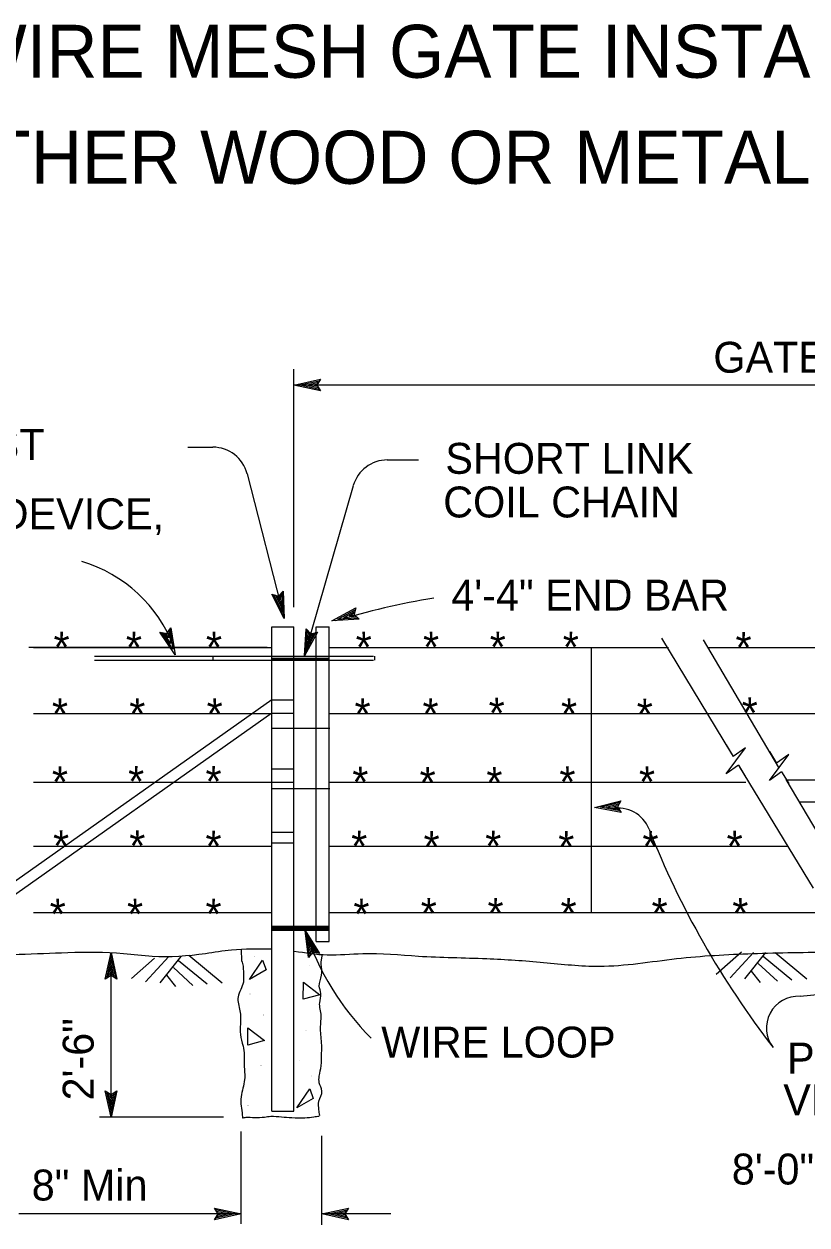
# Model space of a CAD drawing. Extents: x -894 to 866, y -472 to 714.
# Drawn here: x -587 to -409.8, y 99.3 to 371.2 of the extents above; entities that cross this region are included whole.
import ezdxf

# ---------------------------------------------------------------- set-up
doc = ezdxf.new("R2010")
doc.units = 0
for name, color, linetype in [('mc_FENCE', 7, 'Continuous'), ('mc_FENCE-anno', 7, 'Continuous'), ('rd_BASE-MATERIAL', 7, 'Continuous'), ('rd_PROFILE-OG', 7, 'Continuous')]:
    doc.layers.add(name, color=color, linetype=linetype)

msp = doc.modelspace()

# ---------------------------------------------------------------- linework, layer by layer
at = {"layer": 'mc_FENCE'}
for p, q in [((-530.93, 125.07), (-530.93, 234.76)), ((-530.93, 234.76), (-525.93, 234.76)), ((-525.93, 125.07), (-525.93, 234.76)), ((-520.93, 163.51), (-520.93, 234.76)), ((-520.93, 234.76), (-517.93, 234.76)), ((-517.93, 163.51), (-517.93, 234.76)), ((-442.77, 232.19), (-426.88, 206)), ((-433.27, 231.76), (-416.22, 202.91)), ((-585.92, 230.1), (-531.96, 230.1)), ((-585.92, 230.1), (-531.96, 230.1)), ((-585.92, 230.1), (-531.96, 230.1)), ((-585.92, 230.1), (-531.96, 230.1)), ((-585.92, 230.1), (-531.96, 230.1)), ((-585.92, 230.1), (-531.96, 230.1)), ((-585.92, 230.1), (-531.96, 230.1)), ((-585.92, 230.1), (-531.96, 230.1)), ((-584.89, 230.07), (-530.93, 230.07)), ((-517.93, 230.07), (-441.16, 230.07)), ((-458.55, 170.07), (-458.55, 230.08)), ((-432.03, 230.07), (-286.93, 230.07)), ((-571.07, 228.07), (-507.93, 228.07)), ((-571.07, 227.17), (-507.93, 227.17)), ((-544.3, 228.07), (-544.3, 227.17)), ((-530.92, 227.67), (-517.93, 227.67)), ((-530.92, 227.57), (-517.93, 227.57)), ((-530.92, 227.47), (-517.93, 227.47)), ((-530.92, 227.37), (-517.93, 227.37)), ((-530.92, 227.27), (-517.93, 227.27)), ((-507.67, 228.07), (-507.67, 227.17)), ((-530.93, 218.17), (-623.36, 152.89)), ((-530.93, 218.17), (-525.93, 218.17)), ((-530.93, 215.17), (-622.14, 150.75)), ((-584.89, 215.07), (-530.93, 215.07)), ((-530.93, 215.17), (-525.93, 215.17)), ((-517.93, 215.07), (-432.37, 215.07)), ((-491.15, 215.07), (-414.56, 215.07)), ((-423.53, 215.07), (-279.93, 215.07)), ((-530.76, 211.76), (-517.79, 211.76)), ((-428.1, 208.02), (-426.49, 205.36)), ((-418.32, 206.49), (-416.71, 203.83)), ((-530.93, 202.56), (-525.93, 202.56)), ((-425.32, 203.43), (-423.71, 200.77)), ((-425.12, 203.11), (-408.38, 175.53)), ((-415.54, 201.9), (-413.93, 199.24)), ((-584.89, 199.59), (-525.93, 199.59)), ((-517.93, 199.59), (-423.66, 199.59)), ((-414.61, 200.18), (-399.18, 174.08)), ((-414.55, 200.07), (-279.93, 200.07)), ((-530.76, 198.1), (-517.79, 198.1)), ((-525.93, 197.85), (-525.93, 197.85)), ((-525.93, 197.75), (-525.93, 197.75)), ((-525.93, 197.55), (-525.93, 197.55)), ((-411.58, 195.07), (-279.93, 195.07)), ((-530.93, 188.25), (-525.93, 188.25)), ((-584.89, 185.07), (-530.93, 185.07)), ((-530.93, 185.83), (-525.93, 185.83)), ((-517.93, 185.07), (-414.13, 185.07)), ((-584.89, 170.07), (-530.93, 170.07)), ((-517.93, 170.07), (-405.12, 170.07)), ((-530.93, 166.97), (-517.93, 166.97)), ((-530.93, 166.87), (-517.93, 166.87)), ((-530.93, 166.77), (-517.93, 166.77)), ((-530.93, 166.67), (-517.93, 166.67)), ((-530.93, 166.57), (-517.93, 166.57)), ((-530.93, 166.47), (-517.93, 166.47)), ((-530.93, 166.37), (-517.93, 166.37)), ((-530.93, 166.27), (-517.93, 166.27)), ((-530.93, 166.17), (-517.93, 166.17)), ((-530.93, 166.07), (-517.93, 166.07)), ((-520.93, 163.51), (-517.93, 163.51)), ((-537.69, 159.04), (-537.77, 161.76)), ((-519.77, 158.88), (-519.49, 160.58)), ((-530.93, 125.07), (-525.93, 125.07))]:
    msp.add_line(p, q, dxfattribs=at)
for points in [[(-425.32, 203.43), (-428.08, 201.43), (-423.73, 207.36), (-426.49, 205.36)], [(-415.54, 201.9), (-418.29, 199.9), (-413.95, 205.83), (-416.71, 203.83)]]:
    msp.add_lwpolyline(points, dxfattribs=at)
for points in [[(-537.69, 159.04), (-537.54, 158.52), (-537.36, 156.09), (-537.36, 154.26), (-538.58, 150.92), (-538.15, 147.74), (-538.06, 144.77), (-538.06, 142.4), (-537.45, 139.81), (-537.19, 137.76), (-537.19, 135.44), (-537.1, 132.21), (-537.88, 128.33), (-537.88, 126.22), (-537.62, 124.17), (-537.59, 123.52)], [(-520.1, 124.11), (-520.27, 125.36), (-520.27, 127.3), (-519.58, 129.62), (-520.19, 131.51), (-520.19, 132.96), (-519.75, 135.34), (-519.66, 138.19), (-519.66, 140.51), (-519.92, 144.12), (-519.75, 146.66), (-520.1, 149.62), (-519.84, 151.73), (-520.19, 153.4), (-519.66, 155.82), (-519.75, 158.36), (-519.77, 158.88)], [(-537.59, 123.52), (-536.77, 123.67), (-534.86, 123.62), (-532.59, 123.73), (-531.19, 123.89), (-528.75, 123.78), (-526.4, 123.62), (-523.43, 123.57), (-521.43, 123.78), (-520.21, 123.94)]]:
    msp.add_spline(points, degree=3, dxfattribs=at)
at = {"layer": 'mc_FENCE-anno'}
for p, q in [((-525.93, 239.21), (-525.93, 293.05)), ((-525.93, 289.48), (-519.93, 290.81)), ((-275.93, 289.48), (-525.93, 289.48)), ((-519.93, 288.14), (-525.93, 289.48)), ((-525.93, 289.48), (-525.93, 289.48)), ((-520.14, 288.5), (-524.55, 289.48)), ((-524.54, 289.49), (-520.16, 290.45)), ((-523.16, 289.48), (-520.34, 290.11)), ((-520.38, 288.86), (-523.16, 289.48)), ((-521.78, 289.48), (-520.57, 289.75)), ((-520.55, 289.2), (-521.78, 289.48)), ((-519.93, 290.81), (-520.73, 289.48)), ((-520.73, 289.48), (-519.93, 288.14)), ((-519.93, 290.81), (-519.93, 290.81)), ((-519.93, 288.14), (-519.93, 288.14)), ((-549.97, 275.41), (-544.29, 275.41)), ((-504.8, 272.52), (-497.73, 272.52)), ((-536.55, 269.4), (-528.13, 236.64)), ((-523.56, 228.15), (-512.48, 266.72)), ((-528.13, 236.64), (-530.91, 242.12)), ((-530.91, 242.12), (-530.91, 242.12)), ((-530.91, 242.12), (-529.43, 241.68)), ((-529.43, 241.68), (-528.33, 242.79)), ((-528.91, 242.17), (-528.82, 239.32)), ((-528.62, 242.49), (-528.47, 237.98)), ((-528.33, 242.79), (-528.33, 242.79)), ((-528.33, 242.79), (-528.13, 236.64)), ((-528.48, 237.99), (-530.51, 241.99)), ((-528.82, 239.32), (-530.13, 241.9)), ((-529.16, 240.66), (-529.72, 241.76)), ((-529.2, 241.92), (-529.16, 240.66)), ((-528.13, 236.64), (-528.13, 236.64)), ((-517.32, 236.06), (-511.93, 239)), ((-511.5, 236.72), (-516, 236.44)), ((-515.99, 236.45), (-512.06, 238.59)), ((-514.67, 236.82), (-512.13, 238.21)), ((-511.82, 237), (-514.67, 236.82)), ((-513.34, 237.2), (-512.26, 237.8)), ((-512.09, 237.28), (-513.34, 237.2)), ((-511.93, 239), (-512.33, 237.5)), ((-512.33, 237.5), (-511.19, 236.43)), ((-511.93, 239), (-511.93, 239)), ((-554.71, 233.24), (-553.76, 234.47)), ((-554.01, 234.14), (-553.32, 229.68)), ((-553.76, 234.47), (-553.76, 234.47)), ((-553.76, 234.47), (-552.81, 228.4)), ((-523.56, 228.15), (-523.18, 234.28)), ((-523.18, 234.28), (-523.18, 234.28)), ((-523.18, 234.28), (-522.12, 233.14)), ((-523.18, 229.48), (-522.9, 233.95)), ((-511.19, 236.43), (-517.32, 236.06)), ((-517.32, 236.06), (-517.32, 236.06)), ((-511.19, 236.43), (-511.19, 236.43)), ((-552.81, 228.4), (-556.25, 233.5)), ((-556.25, 233.5), (-554.71, 233.24)), ((-556.24, 233.5), (-556.24, 233.5)), ((-553.33, 229.69), (-555.82, 233.41)), ((-553.82, 230.97), (-555.44, 233.37)), ((-554.33, 232.26), (-555.02, 233.29)), ((-554.52, 233.5), (-554.33, 232.26)), ((-554.26, 233.79), (-553.82, 230.97)), ((-520.62, 233.54), (-523.56, 228.15)), ((-521.02, 233.43), (-523.18, 229.47)), ((-522.79, 230.8), (-522.62, 233.69)), ((-521.43, 233.31), (-522.79, 230.8)), ((-522.41, 232.13), (-522.34, 233.36)), ((-521.81, 233.23), (-522.41, 232.13)), ((-522.12, 233.14), (-520.62, 233.54)), ((-520.62, 233.54), (-520.62, 233.54)), ((-552.81, 228.4), (-552.81, 228.4)), ((-523.56, 228.15), (-523.56, 228.15)), ((-457.93, 193.84), (-451.97, 195.35)), ((-451.89, 192.68), (-457.93, 193.84)), ((-457.93, 193.84), (-457.93, 193.84)), ((-452.12, 193.03), (-456.55, 193.88)), ((-456.54, 193.89), (-452.2, 194.99)), ((-455.17, 193.92), (-452.36, 194.64)), ((-452.36, 193.39), (-455.17, 193.92)), ((-453.79, 193.96), (-452.59, 194.27)), ((-452.55, 193.73), (-453.79, 193.96)), ((-451.97, 195.35), (-452.73, 194)), ((-452.73, 194), (-451.89, 192.68)), ((-451.97, 195.35), (-451.97, 195.35)), ((-451.89, 192.68), (-451.89, 192.68)), ((-522.63, 159.85), (-523.37, 165.95)), ((-523.37, 165.95), (-523.37, 165.95)), ((-523.37, 165.95), (-520.11, 160.74)), ((-522.37, 160.17), (-522.91, 164.65)), ((-522.9, 164.64), (-520.53, 160.84)), ((-522.11, 160.51), (-522.45, 163.35)), ((-522.45, 163.35), (-520.92, 160.89)), ((-568.66, 154.98), (-567.32, 160.98)), ((-567.32, 123.67), (-567.32, 160.98)), ((-567.32, 160.98), (-567.32, 160.98)), ((-567.32, 160.98), (-565.99, 154.98)), ((-521.63, 161.05), (-522.63, 159.85)), ((-521.84, 160.79), (-521.99, 162.04)), ((-521.99, 162.04), (-521.33, 160.99)), ((-520.11, 160.74), (-521.63, 161.05)), ((-520.11, 160.74), (-520.11, 160.74)), ((-568.3, 155.2), (-567.32, 159.6)), ((-567.94, 155.43), (-567.32, 158.22)), ((-567.32, 158.22), (-566.69, 155.39)), ((-567.31, 159.59), (-566.35, 155.22)), ((-522.63, 159.85), (-522.63, 159.85)), ((-567.32, 155.78), (-568.66, 154.98)), ((-567.59, 155.61), (-567.32, 156.84)), ((-567.32, 156.84), (-567.05, 155.63)), ((-565.99, 154.98), (-567.32, 155.78)), ((-568.66, 154.98), (-568.66, 154.98)), ((-565.99, 154.98), (-565.99, 154.98)), ((-567.32, 123.67), (-568.65, 129.67)), ((-568.65, 129.67), (-568.65, 129.67)), ((-568.65, 129.67), (-567.32, 128.87)), ((-567.32, 125.06), (-568.29, 129.44)), ((-567.31, 126.44), (-567.94, 129.26)), ((-567.31, 127.82), (-567.58, 129.03)), ((-567.32, 128.87), (-565.98, 129.67)), ((-565.98, 129.67), (-567.32, 123.67)), ((-566.33, 129.46), (-567.32, 125.05)), ((-566.69, 129.22), (-567.31, 126.44)), ((-567.04, 129.05), (-567.31, 127.82)), ((-565.98, 129.67), (-565.98, 129.67)), ((-541.85, 123.67), (-569.96, 123.67)), ((-567.32, 123.67), (-567.32, 123.67)), ((-537.88, 99.54), (-537.88, 120.43)), ((-519.58, 99.29), (-519.58, 119.44)), ((-537.88, 101.78), (-588.2, 101.78)), ((-543.08, 101.78), (-543.88, 103.12)), ((-543.88, 103.12), (-543.88, 103.12)), ((-543.88, 103.12), (-537.88, 101.78)), ((-537.88, 101.78), (-543.88, 100.45)), ((-543.88, 100.45), (-543.08, 101.78)), ((-543.67, 102.77), (-539.26, 101.78)), ((-539.28, 101.78), (-543.65, 100.81)), ((-540.65, 101.78), (-543.47, 101.16)), ((-543.43, 102.41), (-540.65, 101.78)), ((-543.26, 102.06), (-542.03, 101.78)), ((-542.03, 101.78), (-543.24, 101.52)), ((-537.88, 101.78), (-537.88, 101.78)), ((-519.58, 101.78), (-513.57, 103.11)), ((-504.03, 101.78), (-519.58, 101.78)), ((-513.58, 100.44), (-519.58, 101.78)), ((-519.58, 101.78), (-519.58, 101.78)), ((-513.79, 100.8), (-518.2, 101.78)), ((-518.18, 101.78), (-513.81, 102.75)), ((-516.81, 101.78), (-513.99, 102.41)), ((-514.03, 101.16), (-516.81, 101.78)), ((-515.43, 101.78), (-514.22, 102.05)), ((-514.2, 101.5), (-515.43, 101.78)), ((-513.58, 103.11), (-514.38, 101.78)), ((-514.38, 101.78), (-513.58, 100.44)), ((-513.58, 103.11), (-513.58, 103.11)), ((-543.88, 100.45), (-543.88, 100.45)), ((-513.58, 100.44), (-513.58, 100.44))]:
    msp.add_line(p, q, dxfattribs=at)
for centre, radius, start, end in [((-544.29, 267.41), 8, 14.4041, 90), ((-504.8, 264.52), 8, 90, 163.9838), ((-583.1, 218.65), 32.17, 21.0368, 73.4377), ((-465.54, 67.65), 175.95, 99.387, 106.8316), ((-452.42, 186.29), 7.35, 20.8426, 102.6674), ((-257.11, 263.26), 202.58, 201.5335, 217.6631), ((-419.19, 248.14), 97.38, 274.5987, 318.3161), ((-465.09, 184.88), 61.28, 197.9956, 224.9791), ((-411.79, 143.89), 7.19, 86.7689, 217.7136)]:
    msp.add_arc(centre, radius, start, end, dxfattribs=at)
at = {"layer": 'rd_BASE-MATERIAL'}
for points in [[(-535.99, 154.89), (-533.02, 159.24), (-532.23, 157.07)], [(-523.83, 150.4), (-523.8, 154.3), (-520.08, 151.42)], [(-536.36, 140.03), (-536.33, 143.93), (-532.61, 141.05)], [(-525.31, 125.78), (-522.34, 130.14), (-521.55, 127.96)]]:
    msp.add_lwpolyline(points, close=True, dxfattribs=at)
at = {"layer": 'rd_PROFILE-OG'}
for p, q in [((-424.64, 161.05), (-430.34, 155.98)), ((-421.9, 161.02), (-427.19, 155.26)), ((-419.23, 161.02), (-423.93, 155.03)), ((-417.04, 160.99), (-409.83, 155.06)), ((-557.46, 159.71), (-562.67, 155.07)), ((-554.23, 160.11), (-559.52, 154.35)), ((-551.56, 160.11), (-556.26, 154.12)), ((-552.03, 159.21), (-545.58, 153.9)), ((-549.71, 160.36), (-542.16, 154.15)), ((-420.87, 158.47), (-416.47, 154.46)), ((-419.69, 160.12), (-413.25, 154.81)), ((-554.76, 155.84), (-552.7, 153.31)), ((-553.2, 157.56), (-548.8, 153.55)), ((-422.43, 156.75), (-420.37, 154.22))]:
    msp.add_line(p, q, dxfattribs=at)
for points in [[(-600, 160.33), (-598.31, 160.37), (-588.13, 160.58), (-577.13, 160.99), (-564.5, 160.78), (-557.98, 160.17), (-545.96, 160.78), (-540.05, 161.6), (-531.09, 161.8)], [(-525.84, 161.32), (-518.39, 160.46), (-510.37, 160.75), (-497.77, 160.17), (-482.3, 159.6), (-469.41, 158.74), (-456.81, 157.88), (-439.33, 159.6), (-422.15, 160.75), (-403.82, 161.03), (-399.79, 160.99)]]:
    msp.add_spline(points, degree=3, dxfattribs=at)

# ---------------------------------------------------------------- texts
at = {"layer": 'mc_FENCE'}
for p in [(-580.34, 226.63), (-563.97, 226.6), (-545.84, 226.63), (-511.95, 226.62), (-496.71, 226.65), (-481.61, 226.65), (-465.08, 226.65), (-425.98, 226.56), (-580.71, 211.55), (-563.2, 211.55), (-545.69, 211.55), (-512.21, 211.53), (-496.83, 211.56), (-481.86, 211.71), (-465.48, 211.56), (-448.34, 211.45), (-424.58, 211.73), (-580.71, 196.12), (-563.46, 196.23), (-545.95, 196.23), (-512.72, 196.1), (-497.49, 195.99), (-482.38, 195.99), (-465.85, 196.13), (-447.83, 196.16), (-580.45, 181.66), (-563.2, 181.66), (-545.95, 181.55), (-512.98, 181.58), (-496.59, 181.47), (-482.64, 181.61), (-466.11, 181.47), (-447.05, 181.53), (-428, 181.56), (-581.22, 166.2), (-563.71, 166.2), (-545.95, 166.2), (-512.47, 166.19), (-497.23, 166.36), (-482.12, 166.36), (-465.59, 166.36), (-444.99, 166.36), (-426.71, 166.36)]:
    msp.add_text('*', height=7, dxfattribs=at).set_placement(p)
at = {"layer": 'mc_FENCE-anno'}
for s, height, p in [('WIRE MESH GATE INSTALLATION FOR', 12, (-601.57, 359.05)), ('EITHER WOOD OR METAL POST FENCES', 12, (-610.46, 335.05)), ('GATEWAY WIDTH', 7, (-431, 292.27)), ('7\'-0" METAL END POST', 7, (-685.28, 272.51)), ('SHORT LINK', 7, (-491.66, 269.38)), ('COIL CHAIN', 7, (-492.14, 259.5)), ('LATCHING DEVICE,', 7, (-642.69, 256.81)), ('4\'-4" END BAR', 7, (-490.31, 238.41)), ('WIRE LOOP', 7, (-506.17, 137.2)), ('PRETWISTED', 7, (-414.32, 133.57)), ('VERTICAL STAYS', 7, (-415.17, 124.13)), ('8\'-0" WOOD END POST', 7, (-426.82, 108.45)), ('8" Min', 7, (-585.28, 104.83))]:
    msp.add_text(s, height=height, dxfattribs=at).set_placement(p)
msp.add_text('2\'-6"', height=7, rotation=90, dxfattribs=at).set_placement((-571.26, 127.48))
at = {"layer": 'rd_BASE-MATERIAL'}
for p in [(-534.95, 160.07), (-522.56, 158.06), (-536.03, 151.55), (-532.93, 146.75), (-523.34, 143.35), (-524.73, 136.54), (-533.55, 135.3), (-522.1, 132.98), (-536.49, 126.32)]:
    msp.add_text('.', height=0.8, dxfattribs=at).set_placement(p)

doc.saveas('drawing.dxf')
